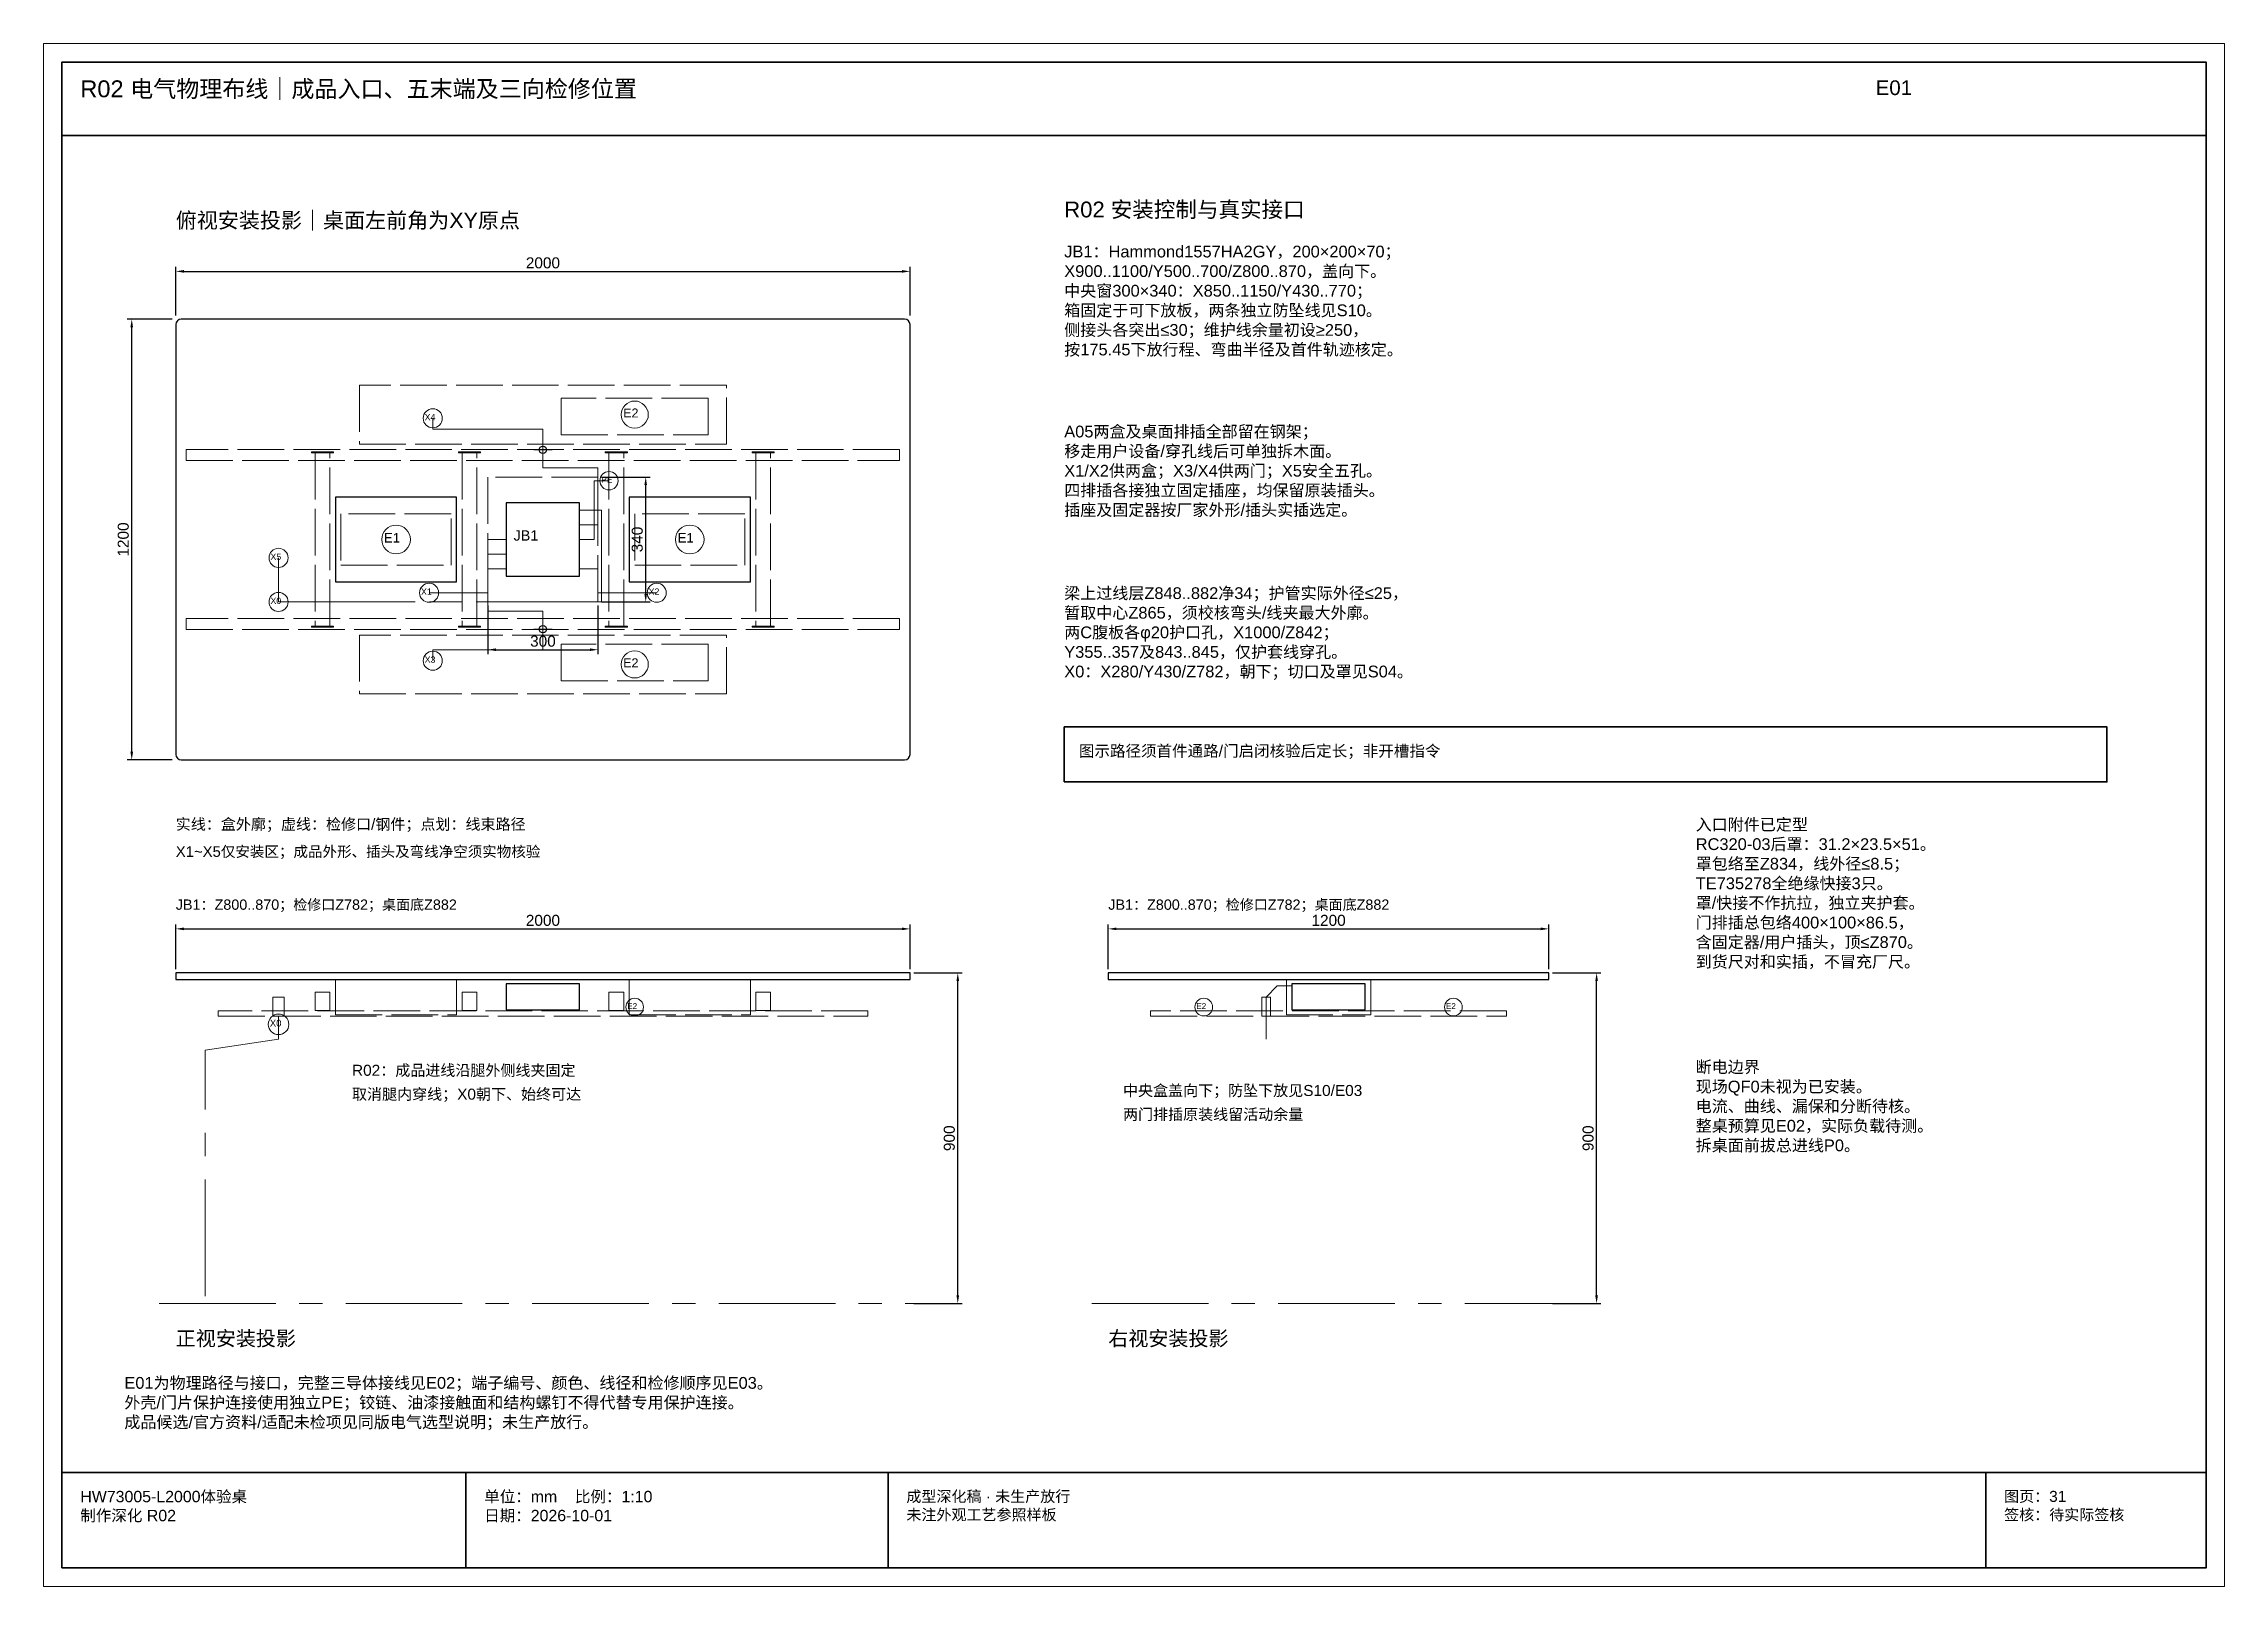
# Paper-space layout 'E01' of a CAD drawing. Header units: millimetres. Extents: x 0 to 594, y 0 to 420.
# The model-space entities are those that its viewports show. They can reach past a viewport. Long polylines and large blocks are cut down to what shows.
import ezdxf

# ---------------------------------------------------------------- set-up
doc = ezdxf.new("R2010")
doc.units = ezdxf.units.MM
doc.linetypes.add('CENTER', pattern=[5.08, 3.175, -0.635, 0.635, -0.635])
doc.linetypes.add('DASHED', pattern=[1.524, 1.27, -0.254])
for name, color, linetype, lineweight in [('CENTER', 8, 'CENTER', 13), ('DIM', 7, 'Continuous', 13), ('FRAME', 7, 'Continuous', 35), ('HIDDEN', 8, 'DASHED', 13), ('NOTE', 7, 'Continuous', 18), ('OUTLINE', 7, 'Continuous', 25)]:
    doc.layers.add(name, color=color, linetype=linetype, lineweight=lineweight)
doc.styles.add('CN', font='Arial Unicode.ttf')
doc.dimstyles.new('D10', dxfattribs={"dimtxt": 30, "dimasz": 22, "dimexe": 12, "dimexo": 10, "dimgap": 8, "dimtad": 1, "dimdsep": 46, "dimtxsty": 'CN', "dimcen": 2.5, "dimclrd": 7, "dimclre": 7, "dimclrt": 7, "dimazin": 3, "dimtfac": 1, "dimtmove": 0, "dimatfit": 3})

msp = doc.modelspace()

# ---------------------------------------------------------------- linework, layer by layer
at = {"layer": 'CENTER'}
for p, q in [((361335, 3094), (361385, 3094)), ((361335, 2606), (361385, 2606)), ((360315, 770), (362405, 770)), ((362855, 770), (364145, 770))]:
    msp.add_line(p, q, dxfattribs=at)
for points in [[(361460, 2890), (361510, 2890), (361510, 3045), (361360, 3045), (361360, 3065), (361360, 3094), (361360, 3150), (361060, 3150), (361060, 3180)], [(361460, 2850), (361500, 2850), (361500, 3010), (361540, 3010)], [(361460, 2930), (361520, 2930), (361520, 2680), (360640, 2680), (360640, 2800), (360640, 2800)], [(361260, 2810), (361210, 2810), (361210, 2705), (361080, 2705), (361050, 2705)], [(361260, 2850), (361210, 2850), (361210, 2655), (361360, 2655), (361360, 2635), (361360, 2606), (361360, 2550), (361060, 2550), (361060, 2520)], [(360640, 2680), (360640, 2680), (360670, 2680), (361210, 2680), (361210, 2770), (361260, 2770)], [(361460, 2770), (361510, 2770), (361510, 2705), (361640, 2705), (361670, 2705)], [(363330, 1490), (363330, 1552), (363330, 1604), (363360, 1635), (363400, 1635)], [(360440, 790), (360440, 1460), (360640, 1490), (360640, 1552)]]:
    msp.add_lwpolyline(points, dxfattribs=at)
at = {"layer": 'FRAME'}
for p, q in [((360050, 3950), (365890, 3950)), ((360050, 310), (365890, 310)), ((361150, 50), (361150, 310)), ((362300, 50), (362300, 310)), ((365290, 50), (365290, 310))]:
    msp.add_line(p, q, dxfattribs=at)
for points in [[(360050, 50), (365890, 50), (365890, 4150), (360050, 4150)], [(362780, 2190), (365620, 2190), (365620, 2340), (362780, 2340)]]:
    msp.add_lwpolyline(points, close=True, dxfattribs=at)
at = {"layer": 'HIDDEN'}
for points in [[(360860, 3110), (361860, 3110), (361860, 3270), (360860, 3270)], [(361410, 3135), (361810, 3135), (361810, 3235), (361410, 3235)], [(360388.5, 3065), (362331.5, 3065), (362331.5, 3095), (360388.5, 3095)], [(360730, 3086), (360790, 3086), (360790, 3089), (360730, 3089)], [(361130, 3086), (361190, 3086), (361190, 3089), (361130, 3089)], [(361530, 3086), (361590, 3086), (361590, 3089), (361530, 3089)], [(361930, 3086), (361990, 3086), (361990, 3089), (361930, 3089)], [(360740, 2614), (360780, 2614), (360780, 3086), (360740, 3086)], [(361140, 2614), (361180, 2614), (361180, 3086), (361140, 3086)], [(361540, 2614), (361580, 2614), (361580, 3086), (361540, 3086)], [(361940, 2614), (361980, 2614), (361980, 3086), (361940, 3086)], [(361210, 2680), (361510, 2680), (361510, 3020), (361210, 3020)], [(360810, 2780), (361110, 2780), (361110, 2920), (360810, 2920)], [(361610, 2780), (361910, 2780), (361910, 2920), (361610, 2920)], [(360388.5, 2605), (362331.5, 2605), (362331.5, 2635), (360388.5, 2635)], [(360730, 2611), (360790, 2611), (360790, 2614), (360730, 2614)], [(361130, 2611), (361190, 2611), (361190, 2614), (361130, 2614)], [(361530, 2611), (361590, 2611), (361590, 2614), (361530, 2614)], [(361930, 2611), (361990, 2611), (361990, 2614), (361930, 2614)], [(360860, 2430), (361860, 2430), (361860, 2590), (360860, 2590)], [(361410, 2465), (361810, 2465), (361810, 2565), (361410, 2565)], [(360624.4, 1552), (360655.6, 1552), (360655.6, 1604), (360624.4, 1604)], [(360740, 1568), (360780, 1568), (360780, 1618), (360740, 1618)], [(360795, 1556), (361125, 1556), (361125, 1652), (360795, 1652)], [(361140, 1568), (361180, 1568), (361180, 1618), (361140, 1618)], [(361540, 1568), (361580, 1568), (361580, 1618), (361540, 1618)], [(361595, 1556), (361925, 1556), (361925, 1652), (361595, 1652)], [(361940, 1568), (361980, 1568), (361980, 1618), (361940, 1618)], [(363318.25, 1552), (363341.75, 1552), (363341.75, 1604), (363318.25, 1604)], [(363385, 1556), (363615, 1556), (363615, 1652), (363385, 1652)], [(360475.3, 1552), (362244.7, 1552), (362244.7, 1567), (360475.3, 1567)], [(363015.3, 1552), (363984.7, 1552), (363984.7, 1567), (363015.3, 1567)]]:
    msp.add_lwpolyline(points, close=True, dxfattribs=at)
at = {"layer": 'NOTE'}
for centre, radius in [((361610, 3190), 37), ((361060, 3180), 26), ((361540, 3010), 25), ((360960, 2850), 39), ((361760, 2850), 39), ((360640, 2800), 26), ((360640, 2680), 26), ((361050, 2705), 26), ((361670, 2705), 26), ((361060, 2520), 26), ((361610, 2510), 37), ((360640, 1530), 28), ((361610, 1577), 24), ((363160, 1577), 24), ((363840, 1577), 24)]:
    msp.add_circle(centre, radius, dxfattribs=at)
at = {"layer": 'OUTLINE'}
for p, q in [((362345, 3450), (360375, 3450)), ((360360, 3435), (360360, 2265)), ((362360, 2265), (362360, 3435)), ((360375, 2250), (362345, 2250))]:
    msp.add_line(p, q, dxfattribs=at)
for points in [[(360795, 2735), (361125, 2735), (361125, 2965), (360795, 2965)], [(361260, 2750), (361460, 2750), (361460, 2950), (361260, 2950)], [(361595, 2735), (361925, 2735), (361925, 2965), (361595, 2965)], [(360360, 1652), (362360, 1652), (362360, 1670), (360360, 1670)], [(362900, 1652), (364100, 1652), (364100, 1670), (362900, 1670)], [(361260, 1570), (361460, 1570), (361460, 1640), (361260, 1640)], [(363400, 1570), (363600, 1570), (363600, 1640), (363400, 1640)]]:
    msp.add_lwpolyline(points, close=True, dxfattribs=at)
for centre in [(361360, 3094), (361360, 2606)]:
    msp.add_circle(centre, 10, dxfattribs=at)
for centre, start, end in [((360375, 3435), 90, 180), ((362345, 3435), 0, 90), ((360375, 2265), 180, 270), ((362345, 2265), 270, 360)]:
    msp.add_arc(centre, 15, start, end, dxfattribs=at)

# ---------------------------------------------------------------- texts
at = {"layer": 'NOTE', "attachment_point": 1, "style": 'CN'}
for s, insert, char_height, width in [('R02 电气物理布线｜成品入口、五末端及三向检修位置', (360100, 4100), 46, 4840), ('E01', (364990, 4100), 40, 900), ('俯视安装投影｜桌面左前角为XY原点', (360360, 3740), 42, 2280), ('R02 安装控制与真实接口', (362780, 3770), 43, 2840), ('JB1：Hammond1557HA2GY，200×200×70；\\PX900..1100/Y500..700/Z800..870，盖向下。\\P中央窗300×340：X850..1150/Y430..770；\\P箱固定于可下放板，两条独立防坠线见S10。\\P侧接头各突出≤30；维护线余量初设≥250，\\P按175.45下放行程、弯曲半径及首件轨迹核定。', (362780, 3650), 32, 2820), ('X4', (361037.9, 3191.7), 17.16, 44.2), ('E2', (361578.55, 3206.65), 24.42, 62.9), ('A05两盒及桌面排插全部留在钢架；\\P移走用户设备/穿孔线后可单独拆木面。\\PX1/X2供两盒；X3/X4供两门；X5安全五孔。\\P四排插各接独立固定插座，均保留原装插头。\\P插座及固定器按厂家外形/插头实插选定。', (362780, 3160), 32, 2820), ('PE', (361518.75, 3021.25), 16.5, 42.5), ('E1', (360926.85, 2867.55), 25.74, 66.3), ('JB1', (361280, 2875), 28, 170), ('E1', (361726.85, 2867.55), 25.74, 66.3), ('X5', (360617.9, 2811.7), 17.16, 44.2), ('X0', (360617.9, 2691.7), 17.16, 44.2), ('X1', (361027.9, 2716.7), 17.16, 44.2), ('X2', (361647.9, 2716.7), 17.16, 44.2), ('梁上过线层Z848..882净34；护管实际外径≤25，\\P暂取中心Z865，须校核弯头/线夹最大外廓。\\P两C腹板各φ20护口孔，X1000/Z842；\\PY355..357及843..845，仅护套线穿孔。\\PX0：X280/Y430/Z782，朝下；切口及罩见S04。', (362780, 2720), 32, 2820), ('X3', (361037.9, 2531.7), 17.16, 44.2), ('E2', (361578.55, 2526.65), 24.42, 62.9), ('图示路径须首件通路/门启闭核验后定长；非开槽指令', (362820, 2290), 31, 2750), ('实线：盒外廓；虚线：检修口/钢件；点划：线束路径', (360360, 2090), 30, 2380), ('入口附件已定型\\PRC320-03后罩：31.2×23.5×51。\\P罩包络至Z834，线外径≤8.5；\\PTE735278全绝缘快接3只。\\P罩/快接不作抗拉，独立夹护套。\\P门排插总包络400×100×86.5，\\P含固定器/用户插头，顶≤Z870。\\P到货尺对和实插，不冒充厂尺。', (364500, 2090), 32, 1250), ('X1~X5仅安装区；成品外形、插头及弯线净空须实物核验', (360360, 2015), 29, 2500), ('JB1：Z800..870；检修口Z782；桌面底Z882', (360360, 1870), 28, 2280), ('JB1：Z800..870；检修口Z782；桌面底Z882', (362900, 1870), 28, 1480), ('E2', (361589.6, 1587.8), 15.84, 40.8), ('E2', (363139.6, 1587.8), 15.84, 40.8), ('E2', (363819.6, 1587.8), 15.84, 40.8), ('X0', (360616.2, 1542.6), 18.48, 47.6), ('断电边界\\P现场QF0未视为已安装。\\P电流、曲线、漏保和分断待核。\\P整桌预算见E02，实际负载待测。\\P拆桌面前拔总进线P0。', (364500, 1430), 32, 1250), ('R02：成品进线沿腿外侧线夹固定', (360840, 1420), 30, 1640), ('中央盒盖向下；防坠下放见S10/E03', (362940, 1365), 30, 1400), ('取消腿内穿线；X0朝下、始终可达', (360840, 1355), 30, 1640), ('两门排插原装线留活动余量', (362940, 1300), 30, 1400), ('正视安装投影', (360360, 695), 40, 2000), ('右视安装投影', (362900, 695), 40, 1200), ('E01为物理路径与接口，完整三导体接线见E02；端子编号、颜色、线径和检修顺序见E03。\\P外壳/门片保护连接使用独立PE；铰链、油漆接触面和结构螺钉不得代替专用保护连接。\\P成品候选/官方资料/适配未检项见同版电气选型说明；未生产放行。', (360220, 570), 32, 5500), ('HW73005-L2000体验桌\\P制作深化 R02', (360100, 260), 31, 1000), ('单位：mm    比例：1:10\\P日期：2026-10-01', (361200, 260), 31, 1050), ('成型深化稿 · 未生产放行\\P未注外观工艺参照样板', (362350, 260), 30, 2890), ('图页：31\\P签核：待实际签核', (365340, 260), 30, 550)]:
    msp.add_mtext(s, dxfattribs=dict(at, insert=insert, char_height=char_height, width=width))

# ---------------------------------------------------------------- dimensions: what is measured, and where the dimension line sits
at = {"layer": 'DIM'}
for base, p1, p2 in [((360360, 3580), (360360, 3450), (362360, 3450)), ((361210, 2550), (361210, 2680), (361510, 2680)), ((360360, 1790), (360360, 1670), (362360, 1670)), ((362900, 1790), (362900, 1670), (364100, 1670))]:
    msp.add_linear_dim(base=base, p1=p1, p2=p2, dimstyle='D10', dxfattribs=at).render()
for base, p1, p2 in [((360240, 2250), (360360, 2250), (360360, 3450)), ((361640, 2680), (361510, 2680), (361510, 3020)), ((362490, 770), (362360, 770), (362360, 1670)), ((364230, 770), (364100, 770), (364100, 1670))]:
    msp.add_linear_dim(base=base, p1=p1, p2=p2, angle=90, dimstyle='D10', dxfattribs=at).render()

psp = doc.layouts.new('E01')

# ---------------------------------------------------------------- viewports
at = {"layer": 'Defpoints'}
psp.add_viewport(center=(297, 210), size=(594, 420), view_center_point=(362970, 2100), view_height=4200, dxfattribs=at)

doc.saveas('drawing.dxf')
